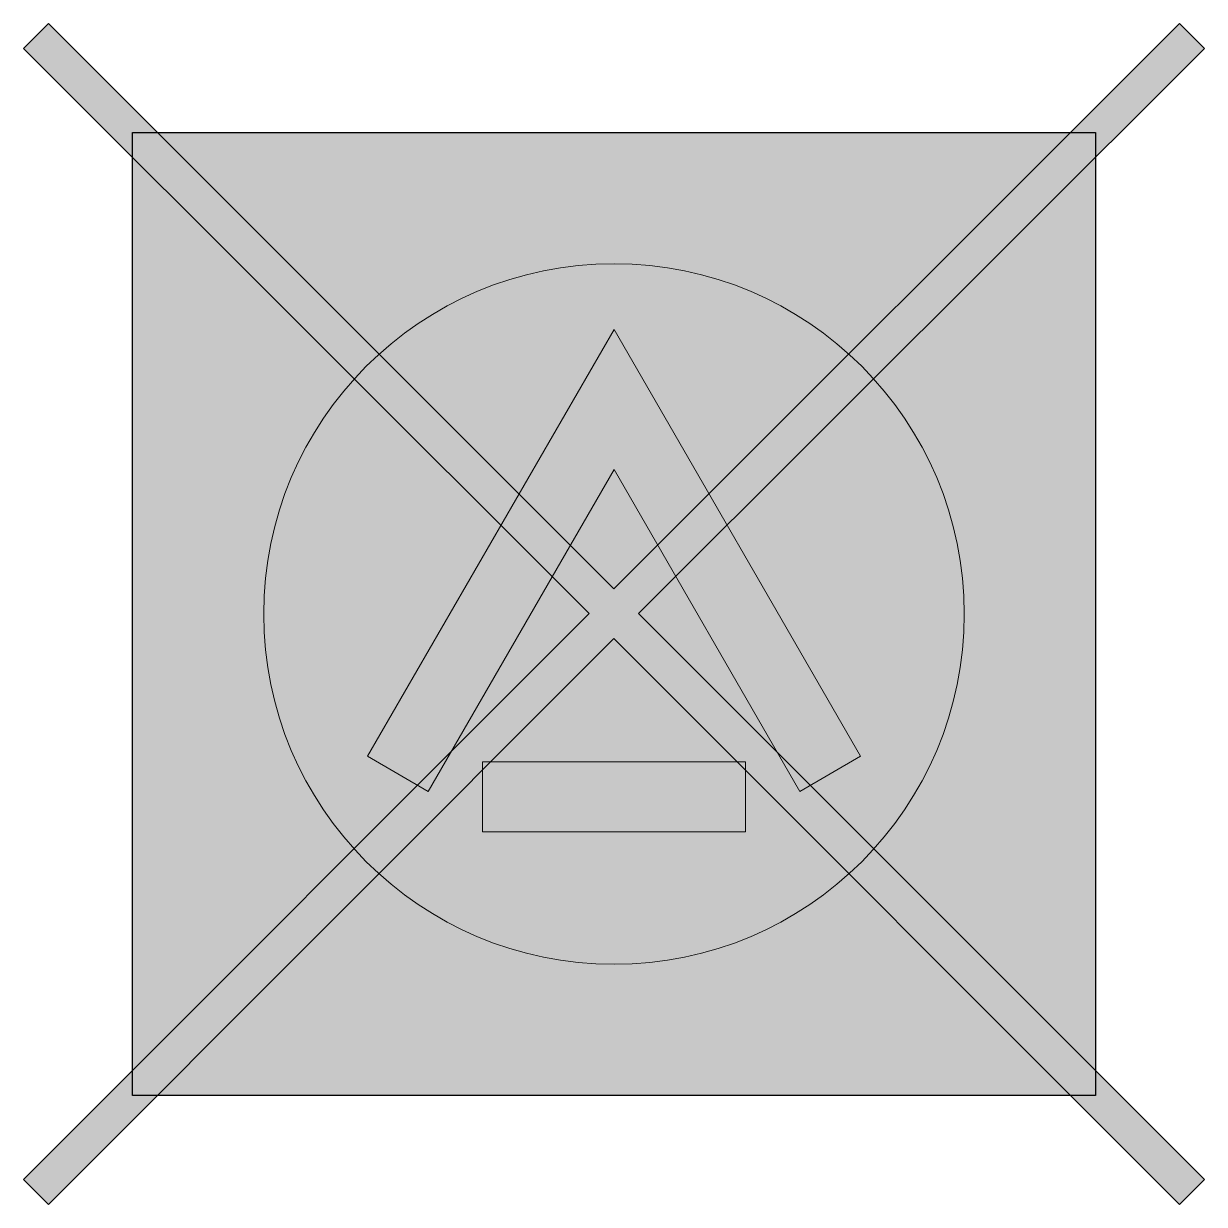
# Model space of a CAD drawing. Header units: millimetres. Extents: x -337 to 337, y -62 to 612.
import ezdxf

# ---------------------------------------------------------------- set-up
doc = ezdxf.new("R2010")
doc.units = ezdxf.units.MM

msp = doc.modelspace()

# ---------------------------------------------------------------- hatches: boundary and pattern name
at = {"lineweight": 0, "true_color": 0xff0000, "extrusion": (0, 0, -1)}
msp.add_hatch(color=1, dxfattribs=at).paths.add_polyline_path([(0.07, 289.35), (-322.93, 612.07), (-337.07, 597.93), (-14.07, 275.21), (-337.07, -47.93), (-322.93, -62.07), (0.07, 261.06), (322.93, -62.07), (337.07, -47.93), (14.21, 275.21), (337.07, 597.93), (322.93, 612.07)], flags=0)
at = {"lineweight": 0, "true_color": 0x1e1e1d, "extrusion": (0, 0, -1)}
h = msp.add_hatch(color=250, dxfattribs=at)
h.paths.add_polyline_path([(-275, 550), (-275, 0), (275, 0), (275, 550)])
h.paths.add_polyline_path([(75, 190.6), (75, 150.6), (-75, 150.6), (-75, 190.6)], flags=16)
h.paths.add_polyline_path([(106.09, 173.75), (0, 357.5), (-106.09, 173.75), (-140.73, 193.75), (0, 437.5), (140.73, 193.75)], flags=16)
at = {"lineweight": 0, "true_color": 0x007de2, "extrusion": (0, 0, -1)}
msp.add_hatch(color=150, dxfattribs=at).paths.add_polyline_path([(140.73, 193.75), (0, 437.5), (-140.73, 193.75), (-106.09, 173.75), (0, 357.5), (106.09, 173.75)], flags=0)

# ---------------------------------------------------------------- linework, layer by layer
at = {"color": 1, "lineweight": 0, "flags": 128}
msp.add_lwpolyline([(-0.07, 289.35), (322.93, 612.07), (337.07, 597.93), (14.07, 275.21), (337.07, -47.93), (322.93, -62.07), (-0.07, 261.06), (-322.93, -62.07), (-337.07, -47.93), (-14.21, 275.21), (-337.07, 597.93), (-322.93, 612.07)], close=True, dxfattribs=at)
at = {"flags": 128}
msp.add_lwpolyline([(-275, 550), (275, 550), (275, 0), (-275, 0)], close=True, dxfattribs=at)
at = {"color": 150, "lineweight": 0, "true_color": 0x007de2, "flags": 128}
for points in [[(-140.73, 193.75), (0, 437.5), (140.73, 193.75), (106.09, 173.75), (0, 357.5), (-106.09, 173.75)], [(75, 190.6), (75, 150.6), (-75, 150.6), (-75, 190.6)]]:
    msp.add_lwpolyline(points, close=True, dxfattribs=at)
at = {"color": 7, "lineweight": 13, "true_color": 0xf6f6f6}
msp.add_circle((0, 275), 200, dxfattribs=at)
at = {"color": 150, "lineweight": 0, "true_color": 0x007de2, "extrusion": (0, 0, -1)}
msp.add_solid([(-75, 190.6), (-75, 150.6), (75, 190.6), (75, 150.6)], dxfattribs=at)

doc.saveas('drawing.dxf')
